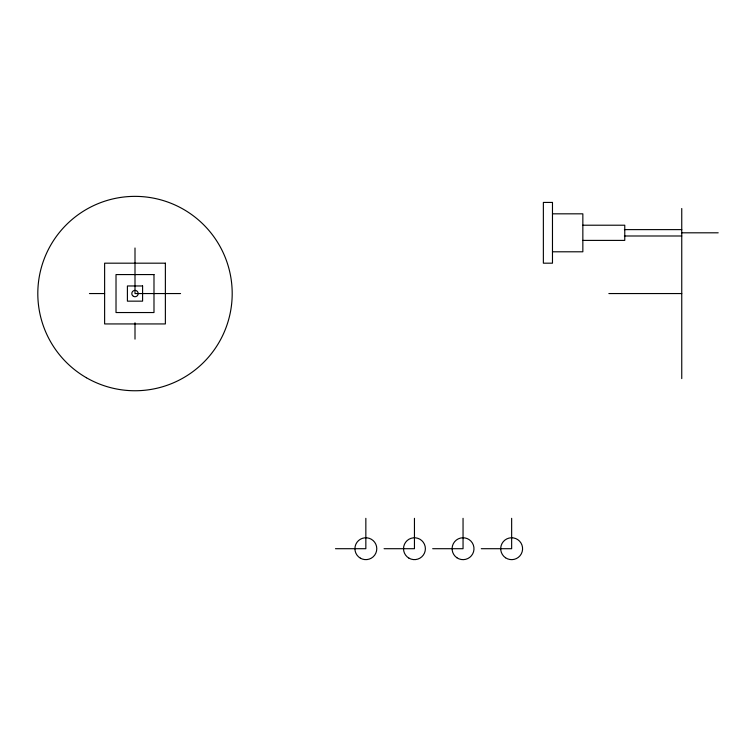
<?xml version="1.0" encoding="UTF-8"?>
<svg xmlns="http://www.w3.org/2000/svg" width="756" height="756" viewBox="0 0 756 756"><rect width="100%" height="100%" fill="white"/><g stroke="black" fill="none" stroke-linecap="round" stroke-linejoin="round"><path stroke-width="1.13" d="M552.475 213.825L582.848 213.825L582.848 251.795L552.475 251.795M582.848 225.212L624.768 225.212L624.768 240.399L582.848 240.399M624.39 229.616L681.751 229.616M681.751 232.81L718.2 232.81M624.39 235.995L681.751 235.995M89.435 293.555L104.621 293.555M180.561 293.555L135.003 293.555L135.003 247.996M608.854 293.555L681.751 293.555M335.475 548.705L365.847 548.705L365.847 518.332M384.076 548.705L414.449 548.705L414.449 518.332M432.678 548.705L463.05 548.705L463.05 518.332M481.279 548.705L511.651 548.705L511.651 518.332M681.751 208.505L681.751 378.605M135.003 322.765L135.003 339.123M552.475 202.428L543.366 202.428L543.366 263.183L552.475 263.183L552.475 202.428M165.375 263.183L104.621 263.183L104.621 323.937L165.375 323.937L165.375 263.183M153.988 274.57L116.018 274.57L116.018 312.54L153.988 312.54L153.988 274.57M142.591 285.966L127.405 285.966L127.405 301.153L142.591 301.153L142.591 285.966M505.518 557.767A10.934 10.934 0 0 0 522.557 549.489A10.934 10.934 0 0 0 506.87 538.867A10.934 10.934 0 0 0 505.518 557.767M456.917 557.767A10.934 10.934 0 0 0 473.955 549.489A10.934 10.934 0 0 0 458.268 538.867A10.934 10.934 0 0 0 456.917 557.767M408.987 558.174A10.934 10.934 0 0 0 425.382 548.705A10.934 10.934 0 0 0 408.987 539.236A10.934 10.934 0 0 0 408.987 558.174M360.385 558.174A10.934 10.934 0 0 0 376.781 548.705A10.934 10.934 0 0 0 360.385 539.236A10.934 10.934 0 0 0 360.385 558.174M86.401 377.735A97.203 97.203 0 0 0 232.196 293.555A97.203 97.203 0 0 0 86.401 209.384A97.203 97.203 0 0 0 86.401 377.735M133.406 296.324A3.185 3.185 0 0 0 138.187 293.555A3.185 3.185 0 0 0 133.406 290.795A3.185 3.185 0 0 0 133.406 296.324"/></g></svg>
